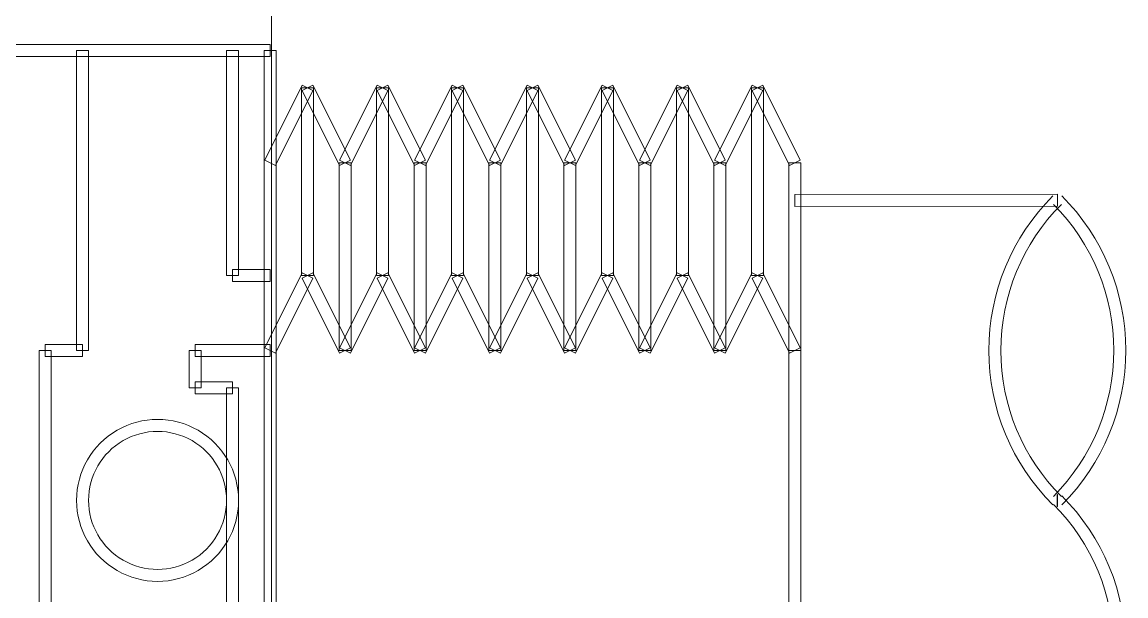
# Model space of a CAD drawing. Header units: millimetres. Extents: x -69 to 39, y -9 to 54.
# Drawn here: x 20.39 to 39.08, y 25.37 to 35.09 of the extents above; entities that cross this region are included whole.
import ezdxf

# ---------------------------------------------------------------- set-up
doc = ezdxf.new("R2010")
doc.units = ezdxf.units.MM
doc.header["$MEASUREMENT"] = 0
doc.layers.add('BG_OUTLINE', color=7, linetype='Continuous')
doc.layers.add('PG_SILKSCREEN_TOP', color=7, linetype='Continuous')

msp = doc.modelspace()

# ---------------------------------------------------------------- linework, layer by layer
at = {"layer": 'BG_OUTLINE', "color": 176, "lineweight": 9}
msp.add_open_spline([(22.1252, -9.4051), (22.1252, -9.4051), (-56.3279, -9.4051), (-56.3279, -9.4051), (-56.3279, -9.4051), (-56.3279, -9.4051), (-56.3279, 41.6488), (-56.3279, 41.6488), (-56.3279, 41.6488), (-56.3279, 41.6488), (22.3259, 41.6488), (22.3259, 41.6488), (22.3259, 41.6488), (22.9318, 41.6492), (23.513, 41.4088), (23.9418, 40.9807), (23.9418, 40.9807), (24.3705, 40.5525), (24.6115, 39.9687), (24.6119, 39.3628), (24.6119, 39.3628), (24.6119, 39.3628), (24.6119, -7.1191), (24.6119, -7.1191), (24.6119, -7.1191), (24.6123, -7.725), (24.372, -8.3063), (23.9438, -8.735), (23.9438, -8.735), (23.5156, -9.1637), (22.9318, -9.4047), (22.3259, -9.4051), (22.3259, -9.4051), (22.3259, -9.4051), (22.1252, -9.4051), (22.1252, -9.4051)], degree=3, knots=[0, 0, 0, 0, 0.1111111, 0.1111111, 0.1111111, 0.1111111, 0.2222222, 0.2222222, 0.2222222, 0.2222222, 0.3333333, 0.3333333, 0.3333333, 0.3333333, 0.4444444, 0.4444444, 0.4444444, 0.4444444, 0.5555556, 0.5555556, 0.5555556, 0.5555556, 0.6666667, 0.6666667, 0.6666667, 0.6666667, 0.7777778, 0.7777778, 0.7777778, 0.7777778, 0.8888889, 0.8888889, 0.8888889, 0.8888889, 1, 1, 1, 1], dxfattribs=at)
at = {"layer": 'PG_SILKSCREEN_TOP', "lineweight": 9}
for points, knots in [([(24.5865, 34.712), (24.5865, 34.712), (24.5865, 34.5088), (24.5865, 34.5088), (24.5865, 34.5088), (24.5865, 34.5088), (10.6165, 34.5088), (10.6165, 34.5088), (10.6165, 34.5088), (10.6165, 34.5088), (10.6165, 34.712), (10.6165, 34.712), (10.6165, 34.712), (10.6165, 34.712), (24.5865, 34.712), (24.5865, 34.712)], [0, 0, 0, 0, 0.25, 0.25, 0.25, 0.25, 0.5, 0.5, 0.5, 0.5, 0.75, 0.75, 0.75, 0.75, 1, 1, 1, 1]), ([(21.5131, 29.5304), (21.5131, 29.5304), (21.3099, 29.5304), (21.3099, 29.5304), (21.3099, 29.5304), (21.3099, 29.5304), (21.3099, 34.6104), (21.3099, 34.6104), (21.3099, 34.6104), (21.3099, 34.6104), (21.5131, 34.6104), (21.5131, 34.6104), (21.5131, 34.6104), (21.5131, 34.6104), (21.5131, 29.5304), (21.5131, 29.5304)], [0, 0, 0, 0, 0.25, 0.25, 0.25, 0.25, 0.5, 0.5, 0.5, 0.5, 0.75, 0.75, 0.75, 0.75, 1, 1, 1, 1]), ([(23.8499, 34.6104), (23.8499, 34.6104), (24.0531, 34.6104), (24.0531, 34.6104), (24.0531, 34.6104), (24.0531, 34.6104), (24.0531, 30.8004), (24.0531, 30.8004), (24.0531, 30.8004), (24.0531, 30.8004), (23.8499, 30.8004), (23.8499, 30.8004), (23.8499, 30.8004), (23.8499, 30.8004), (23.8499, 34.6104), (23.8499, 34.6104)], [0, 0, 0, 0, 0.25, 0.25, 0.25, 0.25, 0.5, 0.5, 0.5, 0.5, 0.75, 0.75, 0.75, 0.75, 1, 1, 1, 1]), ([(24.6881, 19.3705), (24.6881, 19.3705), (24.4849, 19.3705), (24.4849, 19.3705), (24.4849, 19.3705), (24.4849, 19.3705), (24.4849, 34.6104), (24.4849, 34.6104), (24.4849, 34.6104), (24.4849, 34.6104), (24.6881, 34.6104), (24.6881, 34.6104), (24.6881, 34.6104), (24.6881, 34.6104), (24.6881, 19.3705), (24.6881, 19.3705)], [0, 0, 0, 0, 0.25, 0.25, 0.25, 0.25, 0.5, 0.5, 0.5, 0.5, 0.75, 0.75, 0.75, 0.75, 1, 1, 1, 1]), ([(24.6774, 32.66), (24.6774, 32.66), (24.4956, 32.7509), (24.4956, 32.7509), (24.4956, 32.7509), (24.4956, 32.7509), (25.1306, 34.0209), (25.1306, 34.0209), (25.1306, 34.0209), (25.1306, 34.0209), (25.3124, 33.93), (25.3124, 33.93), (25.3124, 33.93), (25.3124, 33.93), (24.6774, 32.66), (24.6774, 32.66)], [0, 0, 0, 0, 0.25, 0.25, 0.25, 0.25, 0.5, 0.5, 0.5, 0.5, 0.75, 0.75, 0.75, 0.75, 1, 1, 1, 1]), ([(25.3231, 30.8004), (25.3231, 30.8004), (25.1199, 30.8004), (25.1199, 30.8004), (25.1199, 30.8004), (25.1199, 30.8004), (25.1199, 33.9754), (25.1199, 33.9754), (25.1199, 33.9754), (25.1199, 33.9754), (25.3231, 33.9754), (25.3231, 33.9754), (25.3231, 33.9754), (25.3231, 33.9754), (25.3231, 30.8004), (25.3231, 30.8004)], [0, 0, 0, 0, 0.25, 0.25, 0.25, 0.25, 0.5, 0.5, 0.5, 0.5, 0.75, 0.75, 0.75, 0.75, 1, 1, 1, 1]), ([(25.1306, 33.93), (25.1306, 33.93), (25.3124, 34.0209), (25.3124, 34.0209), (25.3124, 34.0209), (25.3124, 34.0209), (25.9474, 32.7509), (25.9474, 32.7509), (25.9474, 32.7509), (25.9474, 32.7509), (25.7656, 32.66), (25.7656, 32.66), (25.7656, 32.66), (25.7656, 32.66), (25.1306, 33.93), (25.1306, 33.93)], [0, 0, 0, 0, 0.25, 0.25, 0.25, 0.25, 0.5, 0.5, 0.5, 0.5, 0.75, 0.75, 0.75, 0.75, 1, 1, 1, 1]), ([(25.9474, 32.66), (25.9474, 32.66), (25.7656, 32.7509), (25.7656, 32.7509), (25.7656, 32.7509), (25.7656, 32.7509), (26.4006, 34.0209), (26.4006, 34.0209), (26.4006, 34.0209), (26.4006, 34.0209), (26.5824, 33.93), (26.5824, 33.93), (26.5824, 33.93), (26.5824, 33.93), (25.9474, 32.66), (25.9474, 32.66)], [0, 0, 0, 0, 0.25, 0.25, 0.25, 0.25, 0.5, 0.5, 0.5, 0.5, 0.75, 0.75, 0.75, 0.75, 1, 1, 1, 1]), ([(26.5931, 30.8004), (26.5931, 30.8004), (26.3899, 30.8004), (26.3899, 30.8004), (26.3899, 30.8004), (26.3899, 30.8004), (26.3899, 33.9754), (26.3899, 33.9754), (26.3899, 33.9754), (26.3899, 33.9754), (26.5931, 33.9754), (26.5931, 33.9754), (26.5931, 33.9754), (26.5931, 33.9754), (26.5931, 30.8004), (26.5931, 30.8004)], [0, 0, 0, 0, 0.25, 0.25, 0.25, 0.25, 0.5, 0.5, 0.5, 0.5, 0.75, 0.75, 0.75, 0.75, 1, 1, 1, 1]), ([(26.4006, 33.93), (26.4006, 33.93), (26.5824, 34.0209), (26.5824, 34.0209), (26.5824, 34.0209), (26.5824, 34.0209), (27.2174, 32.7509), (27.2174, 32.7509), (27.2174, 32.7509), (27.2174, 32.7509), (27.0356, 32.66), (27.0356, 32.66), (27.0356, 32.66), (27.0356, 32.66), (26.4006, 33.93), (26.4006, 33.93)], [0, 0, 0, 0, 0.25, 0.25, 0.25, 0.25, 0.5, 0.5, 0.5, 0.5, 0.75, 0.75, 0.75, 0.75, 1, 1, 1, 1]), ([(27.6706, 34.0209), (27.6706, 34.0209), (27.8524, 33.93), (27.8524, 33.93), (27.8524, 33.93), (27.8524, 33.93), (27.2174, 32.66), (27.2174, 32.66), (27.2174, 32.66), (27.2174, 32.66), (27.0356, 32.7509), (27.0356, 32.7509), (27.0356, 32.7509), (27.0356, 32.7509), (27.6706, 34.0209), (27.6706, 34.0209)], [0, 0, 0, 0, 0.25, 0.25, 0.25, 0.25, 0.5, 0.5, 0.5, 0.5, 0.75, 0.75, 0.75, 0.75, 1, 1, 1, 1]), ([(27.6599, 33.9754), (27.6599, 33.9754), (27.8631, 33.9754), (27.8631, 33.9754), (27.8631, 33.9754), (27.8631, 33.9754), (27.8631, 30.8004), (27.8631, 30.8004), (27.8631, 30.8004), (27.8631, 30.8004), (27.6599, 30.8004), (27.6599, 30.8004), (27.6599, 30.8004), (27.6599, 30.8004), (27.6599, 33.9754), (27.6599, 33.9754)], [0, 0, 0, 0, 0.25, 0.25, 0.25, 0.25, 0.5, 0.5, 0.5, 0.5, 0.75, 0.75, 0.75, 0.75, 1, 1, 1, 1]), ([(28.4874, 32.7509), (28.4874, 32.7509), (28.3056, 32.66), (28.3056, 32.66), (28.3056, 32.66), (28.3056, 32.66), (27.6706, 33.93), (27.6706, 33.93), (27.6706, 33.93), (27.6706, 33.93), (27.8524, 34.0209), (27.8524, 34.0209), (27.8524, 34.0209), (27.8524, 34.0209), (28.4874, 32.7509), (28.4874, 32.7509)], [0, 0, 0, 0, 0.25, 0.25, 0.25, 0.25, 0.5, 0.5, 0.5, 0.5, 0.75, 0.75, 0.75, 0.75, 1, 1, 1, 1]), ([(28.4874, 32.66), (28.4874, 32.66), (28.3056, 32.7509), (28.3056, 32.7509), (28.3056, 32.7509), (28.3056, 32.7509), (28.9406, 34.0209), (28.9406, 34.0209), (28.9406, 34.0209), (28.9406, 34.0209), (29.1224, 33.93), (29.1224, 33.93), (29.1224, 33.93), (29.1224, 33.93), (28.4874, 32.66), (28.4874, 32.66)], [0, 0, 0, 0, 0.25, 0.25, 0.25, 0.25, 0.5, 0.5, 0.5, 0.5, 0.75, 0.75, 0.75, 0.75, 1, 1, 1, 1]), ([(28.9299, 33.9754), (28.9299, 33.9754), (29.1331, 33.9754), (29.1331, 33.9754), (29.1331, 33.9754), (29.1331, 33.9754), (29.1331, 30.8004), (29.1331, 30.8004), (29.1331, 30.8004), (29.1331, 30.8004), (28.9299, 30.8004), (28.9299, 30.8004), (28.9299, 30.8004), (28.9299, 30.8004), (28.9299, 33.9754), (28.9299, 33.9754)], [0, 0, 0, 0, 0.25, 0.25, 0.25, 0.25, 0.5, 0.5, 0.5, 0.5, 0.75, 0.75, 0.75, 0.75, 1, 1, 1, 1]), ([(28.9406, 33.93), (28.9406, 33.93), (29.1224, 34.0209), (29.1224, 34.0209), (29.1224, 34.0209), (29.1224, 34.0209), (29.7574, 32.7509), (29.7574, 32.7509), (29.7574, 32.7509), (29.7574, 32.7509), (29.5756, 32.66), (29.5756, 32.66), (29.5756, 32.66), (29.5756, 32.66), (28.9406, 33.93), (28.9406, 33.93)], [0, 0, 0, 0, 0.25, 0.25, 0.25, 0.25, 0.5, 0.5, 0.5, 0.5, 0.75, 0.75, 0.75, 0.75, 1, 1, 1, 1]), ([(29.7574, 32.66), (29.7574, 32.66), (29.5756, 32.7509), (29.5756, 32.7509), (29.5756, 32.7509), (29.5756, 32.7509), (30.2106, 34.0209), (30.2106, 34.0209), (30.2106, 34.0209), (30.2106, 34.0209), (30.3924, 33.93), (30.3924, 33.93), (30.3924, 33.93), (30.3924, 33.93), (29.7574, 32.66), (29.7574, 32.66)], [0, 0, 0, 0, 0.25, 0.25, 0.25, 0.25, 0.5, 0.5, 0.5, 0.5, 0.75, 0.75, 0.75, 0.75, 1, 1, 1, 1]), ([(30.1999, 33.9754), (30.1999, 33.9754), (30.4031, 33.9754), (30.4031, 33.9754), (30.4031, 33.9754), (30.4031, 33.9754), (30.4031, 30.8004), (30.4031, 30.8004), (30.4031, 30.8004), (30.4031, 30.8004), (30.1999, 30.8004), (30.1999, 30.8004), (30.1999, 30.8004), (30.1999, 30.8004), (30.1999, 33.9754), (30.1999, 33.9754)], [0, 0, 0, 0, 0.25, 0.25, 0.25, 0.25, 0.5, 0.5, 0.5, 0.5, 0.75, 0.75, 0.75, 0.75, 1, 1, 1, 1]), ([(30.2106, 33.93), (30.2106, 33.93), (30.3924, 34.0209), (30.3924, 34.0209), (30.3924, 34.0209), (30.3924, 34.0209), (31.0274, 32.7509), (31.0274, 32.7509), (31.0274, 32.7509), (31.0274, 32.7509), (30.8456, 32.66), (30.8456, 32.66), (30.8456, 32.66), (30.8456, 32.66), (30.2106, 33.93), (30.2106, 33.93)], [0, 0, 0, 0, 0.25, 0.25, 0.25, 0.25, 0.5, 0.5, 0.5, 0.5, 0.75, 0.75, 0.75, 0.75, 1, 1, 1, 1]), ([(31.0274, 32.66), (31.0274, 32.66), (30.8456, 32.7509), (30.8456, 32.7509), (30.8456, 32.7509), (30.8456, 32.7509), (31.4806, 34.0209), (31.4806, 34.0209), (31.4806, 34.0209), (31.4806, 34.0209), (31.6624, 33.93), (31.6624, 33.93), (31.6624, 33.93), (31.6624, 33.93), (31.0274, 32.66), (31.0274, 32.66)], [0, 0, 0, 0, 0.25, 0.25, 0.25, 0.25, 0.5, 0.5, 0.5, 0.5, 0.75, 0.75, 0.75, 0.75, 1, 1, 1, 1]), ([(31.6731, 30.8004), (31.6731, 30.8004), (31.4699, 30.8004), (31.4699, 30.8004), (31.4699, 30.8004), (31.4699, 30.8004), (31.4699, 33.9754), (31.4699, 33.9754), (31.4699, 33.9754), (31.4699, 33.9754), (31.6731, 33.9754), (31.6731, 33.9754), (31.6731, 33.9754), (31.6731, 33.9754), (31.6731, 30.8004), (31.6731, 30.8004)], [0, 0, 0, 0, 0.25, 0.25, 0.25, 0.25, 0.5, 0.5, 0.5, 0.5, 0.75, 0.75, 0.75, 0.75, 1, 1, 1, 1]), ([(31.4806, 33.93), (31.4806, 33.93), (31.6624, 34.0209), (31.6624, 34.0209), (31.6624, 34.0209), (31.6624, 34.0209), (32.2974, 32.7509), (32.2974, 32.7509), (32.2974, 32.7509), (32.2974, 32.7509), (32.1156, 32.66), (32.1156, 32.66), (32.1156, 32.66), (32.1156, 32.66), (31.4806, 33.93), (31.4806, 33.93)], [0, 0, 0, 0, 0.25, 0.25, 0.25, 0.25, 0.5, 0.5, 0.5, 0.5, 0.75, 0.75, 0.75, 0.75, 1, 1, 1, 1]), ([(32.7506, 34.0209), (32.7506, 34.0209), (32.9324, 33.93), (32.9324, 33.93), (32.9324, 33.93), (32.9324, 33.93), (32.2974, 32.66), (32.2974, 32.66), (32.2974, 32.66), (32.2974, 32.66), (32.1156, 32.7509), (32.1156, 32.7509), (32.1156, 32.7509), (32.1156, 32.7509), (32.7506, 34.0209), (32.7506, 34.0209)], [0, 0, 0, 0, 0.25, 0.25, 0.25, 0.25, 0.5, 0.5, 0.5, 0.5, 0.75, 0.75, 0.75, 0.75, 1, 1, 1, 1]), ([(32.7399, 33.9754), (32.7399, 33.9754), (32.9431, 33.9754), (32.9431, 33.9754), (32.9431, 33.9754), (32.9431, 33.9754), (32.9431, 30.8004), (32.9431, 30.8004), (32.9431, 30.8004), (32.9431, 30.8004), (32.7399, 30.8004), (32.7399, 30.8004), (32.7399, 30.8004), (32.7399, 30.8004), (32.7399, 33.9754), (32.7399, 33.9754)], [0, 0, 0, 0, 0.25, 0.25, 0.25, 0.25, 0.5, 0.5, 0.5, 0.5, 0.75, 0.75, 0.75, 0.75, 1, 1, 1, 1]), ([(33.5674, 32.7509), (33.5674, 32.7509), (33.3856, 32.66), (33.3856, 32.66), (33.3856, 32.66), (33.3856, 32.66), (32.7506, 33.93), (32.7506, 33.93), (32.7506, 33.93), (32.7506, 33.93), (32.9324, 34.0209), (32.9324, 34.0209), (32.9324, 34.0209), (32.9324, 34.0209), (33.5674, 32.7509), (33.5674, 32.7509)], [0, 0, 0, 0, 0.25, 0.25, 0.25, 0.25, 0.5, 0.5, 0.5, 0.5, 0.75, 0.75, 0.75, 0.75, 1, 1, 1, 1]), ([(25.7549, 32.7054), (25.7549, 32.7054), (25.9581, 32.7054), (25.9581, 32.7054), (25.9581, 32.7054), (25.9581, 32.7054), (25.9581, 29.5304), (25.9581, 29.5304), (25.9581, 29.5304), (25.9581, 29.5304), (25.7549, 29.5304), (25.7549, 29.5304), (25.7549, 29.5304), (25.7549, 29.5304), (25.7549, 32.7054), (25.7549, 32.7054)], [0, 0, 0, 0, 0.25, 0.25, 0.25, 0.25, 0.5, 0.5, 0.5, 0.5, 0.75, 0.75, 0.75, 0.75, 1, 1, 1, 1]), ([(27.0249, 32.7054), (27.0249, 32.7054), (27.2281, 32.7054), (27.2281, 32.7054), (27.2281, 32.7054), (27.2281, 32.7054), (27.2281, 29.5304), (27.2281, 29.5304), (27.2281, 29.5304), (27.2281, 29.5304), (27.0249, 29.5304), (27.0249, 29.5304), (27.0249, 29.5304), (27.0249, 29.5304), (27.0249, 32.7054), (27.0249, 32.7054)], [0, 0, 0, 0, 0.25, 0.25, 0.25, 0.25, 0.5, 0.5, 0.5, 0.5, 0.75, 0.75, 0.75, 0.75, 1, 1, 1, 1]), ([(28.4981, 29.5304), (28.4981, 29.5304), (28.2949, 29.5304), (28.2949, 29.5304), (28.2949, 29.5304), (28.2949, 29.5304), (28.2949, 32.7054), (28.2949, 32.7054), (28.2949, 32.7054), (28.2949, 32.7054), (28.4981, 32.7054), (28.4981, 32.7054), (28.4981, 32.7054), (28.4981, 32.7054), (28.4981, 29.5304), (28.4981, 29.5304)], [0, 0, 0, 0, 0.25, 0.25, 0.25, 0.25, 0.5, 0.5, 0.5, 0.5, 0.75, 0.75, 0.75, 0.75, 1, 1, 1, 1]), ([(29.7681, 29.5304), (29.7681, 29.5304), (29.5649, 29.5304), (29.5649, 29.5304), (29.5649, 29.5304), (29.5649, 29.5304), (29.5649, 32.7054), (29.5649, 32.7054), (29.5649, 32.7054), (29.5649, 32.7054), (29.7681, 32.7054), (29.7681, 32.7054), (29.7681, 32.7054), (29.7681, 32.7054), (29.7681, 29.5304), (29.7681, 29.5304)], [0, 0, 0, 0, 0.25, 0.25, 0.25, 0.25, 0.5, 0.5, 0.5, 0.5, 0.75, 0.75, 0.75, 0.75, 1, 1, 1, 1]), ([(30.8349, 32.7054), (30.8349, 32.7054), (31.0381, 32.7054), (31.0381, 32.7054), (31.0381, 32.7054), (31.0381, 32.7054), (31.0381, 29.5304), (31.0381, 29.5304), (31.0381, 29.5304), (31.0381, 29.5304), (30.8349, 29.5304), (30.8349, 29.5304), (30.8349, 29.5304), (30.8349, 29.5304), (30.8349, 32.7054), (30.8349, 32.7054)], [0, 0, 0, 0, 0.25, 0.25, 0.25, 0.25, 0.5, 0.5, 0.5, 0.5, 0.75, 0.75, 0.75, 0.75, 1, 1, 1, 1]), ([(32.1049, 32.7054), (32.1049, 32.7054), (32.3081, 32.7054), (32.3081, 32.7054), (32.3081, 32.7054), (32.3081, 32.7054), (32.3081, 29.5304), (32.3081, 29.5304), (32.3081, 29.5304), (32.3081, 29.5304), (32.1049, 29.5304), (32.1049, 29.5304), (32.1049, 29.5304), (32.1049, 29.5304), (32.1049, 32.7054), (32.1049, 32.7054)], [0, 0, 0, 0, 0.25, 0.25, 0.25, 0.25, 0.5, 0.5, 0.5, 0.5, 0.75, 0.75, 0.75, 0.75, 1, 1, 1, 1]), ([(33.5781, 21.2755), (33.5781, 21.2755), (33.3749, 21.2755), (33.3749, 21.2755), (33.3749, 21.2755), (33.3749, 21.2755), (33.3749, 32.7054), (33.3749, 32.7054), (33.3749, 32.7054), (33.3749, 32.7054), (33.5781, 32.7054), (33.5781, 32.7054), (33.5781, 32.7054), (33.5781, 32.7054), (33.5781, 21.2755), (33.5781, 21.2755)], [0, 0, 0, 0, 0.25, 0.25, 0.25, 0.25, 0.5, 0.5, 0.5, 0.5, 0.75, 0.75, 0.75, 0.75, 1, 1, 1, 1]), ([(33.5781, 29.5304), (33.5781, 29.5304), (33.3749, 29.5304), (33.3749, 29.5304), (33.3749, 29.5304), (33.3749, 29.5304), (33.3749, 32.7054), (33.3749, 32.7054), (33.3749, 32.7054), (33.3749, 32.7054), (33.5781, 32.7054), (33.5781, 32.7054), (33.5781, 32.7054), (33.5781, 32.7054), (33.5781, 29.5304), (33.5781, 29.5304)], [0, 0, 0, 0, 0.25, 0.25, 0.25, 0.25, 0.5, 0.5, 0.5, 0.5, 0.75, 0.75, 0.75, 0.75, 1, 1, 1, 1]), ([(37.9257, 32.1764), (37.9257, 32.1764), (37.9259, 31.9732), (37.9259, 31.9732), (37.9259, 31.9732), (37.9259, 31.9732), (33.4766, 31.9688), (33.4766, 31.9688), (33.4766, 31.9688), (33.4766, 31.9688), (33.4764, 32.172), (33.4764, 32.172), (33.4764, 32.172), (33.4764, 32.172), (37.9257, 32.1764), (37.9257, 32.1764)], [0, 0, 0, 0, 0.25, 0.25, 0.25, 0.25, 0.5, 0.5, 0.5, 0.5, 0.75, 0.75, 0.75, 0.75, 1, 1, 1, 1]), ([(37.8454, 26.9142), (37.1515, 27.6072), (36.7614, 28.5474), (36.7607, 29.528), (36.7607, 29.528), (36.7601, 30.5087), (37.1523, 31.4527), (37.8453, 32.1466)], [0, 0, 0, 0, 0.5, 0.5, 0.5, 0.5, 1, 1, 1, 1]), ([(37.9891, 32.003), (37.3333, 31.3464), (36.9652, 30.4562), (36.9658, 29.5283), (36.9658, 29.5283), (36.9664, 28.6003), (37.3324, 27.7138), (37.989, 27.058)], [0, 0, 0, 0, 0.5, 0.5, 0.5, 0.5, 1, 1, 1, 1]), ([(37.8539, 27.0579), (38.5097, 27.7145), (38.8778, 28.6046), (38.8772, 29.5326), (38.8772, 29.5326), (38.8766, 30.4605), (38.5106, 31.3471), (37.854, 32.0029)], [0, 0, 0, 0, 0.5, 0.5, 0.5, 0.5, 1, 1, 1, 1]), ([(37.9976, 32.1466), (38.6915, 31.4537), (39.0817, 30.5135), (39.0823, 29.5328), (39.0823, 29.5328), (39.0829, 28.5522), (38.6907, 27.6082), (37.9977, 26.9143)], [0, 0, 0, 0, 0.5, 0.5, 0.5, 0.5, 1, 1, 1, 1]), ([(23.9515, 30.6988), (23.9515, 30.6988), (23.9515, 30.902), (23.9515, 30.902), (23.9515, 30.902), (23.9515, 30.902), (24.5865, 30.902), (24.5865, 30.902), (24.5865, 30.902), (24.5865, 30.902), (24.5865, 30.6988), (24.5865, 30.6988), (24.5865, 30.6988), (24.5865, 30.6988), (23.9515, 30.6988), (23.9515, 30.6988)], [0, 0, 0, 0, 0.25, 0.25, 0.25, 0.25, 0.5, 0.5, 0.5, 0.5, 0.75, 0.75, 0.75, 0.75, 1, 1, 1, 1]), ([(24.6774, 29.485), (24.6774, 29.485), (24.4956, 29.5759), (24.4956, 29.5759), (24.4956, 29.5759), (24.4956, 29.5759), (25.1306, 30.8459), (25.1306, 30.8459), (25.1306, 30.8459), (25.1306, 30.8459), (25.3124, 30.755), (25.3124, 30.755), (25.3124, 30.755), (25.3124, 30.755), (24.6774, 29.485), (24.6774, 29.485)], [0, 0, 0, 0, 0.25, 0.25, 0.25, 0.25, 0.5, 0.5, 0.5, 0.5, 0.75, 0.75, 0.75, 0.75, 1, 1, 1, 1]), ([(25.1306, 30.755), (25.1306, 30.755), (25.3124, 30.8459), (25.3124, 30.8459), (25.3124, 30.8459), (25.3124, 30.8459), (25.9474, 29.5759), (25.9474, 29.5759), (25.9474, 29.5759), (25.9474, 29.5759), (25.7656, 29.485), (25.7656, 29.485), (25.7656, 29.485), (25.7656, 29.485), (25.1306, 30.755), (25.1306, 30.755)], [0, 0, 0, 0, 0.25, 0.25, 0.25, 0.25, 0.5, 0.5, 0.5, 0.5, 0.75, 0.75, 0.75, 0.75, 1, 1, 1, 1]), ([(25.9474, 29.485), (25.9474, 29.485), (25.7656, 29.5759), (25.7656, 29.5759), (25.7656, 29.5759), (25.7656, 29.5759), (26.4006, 30.8459), (26.4006, 30.8459), (26.4006, 30.8459), (26.4006, 30.8459), (26.5824, 30.755), (26.5824, 30.755), (26.5824, 30.755), (26.5824, 30.755), (25.9474, 29.485), (25.9474, 29.485)], [0, 0, 0, 0, 0.25, 0.25, 0.25, 0.25, 0.5, 0.5, 0.5, 0.5, 0.75, 0.75, 0.75, 0.75, 1, 1, 1, 1]), ([(26.4006, 30.755), (26.4006, 30.755), (26.5824, 30.8459), (26.5824, 30.8459), (26.5824, 30.8459), (26.5824, 30.8459), (27.2174, 29.5759), (27.2174, 29.5759), (27.2174, 29.5759), (27.2174, 29.5759), (27.0356, 29.485), (27.0356, 29.485), (27.0356, 29.485), (27.0356, 29.485), (26.4006, 30.755), (26.4006, 30.755)], [0, 0, 0, 0, 0.25, 0.25, 0.25, 0.25, 0.5, 0.5, 0.5, 0.5, 0.75, 0.75, 0.75, 0.75, 1, 1, 1, 1]), ([(27.2174, 29.485), (27.2174, 29.485), (27.0356, 29.5759), (27.0356, 29.5759), (27.0356, 29.5759), (27.0356, 29.5759), (27.6706, 30.8459), (27.6706, 30.8459), (27.6706, 30.8459), (27.6706, 30.8459), (27.8524, 30.755), (27.8524, 30.755), (27.8524, 30.755), (27.8524, 30.755), (27.2174, 29.485), (27.2174, 29.485)], [0, 0, 0, 0, 0.25, 0.25, 0.25, 0.25, 0.5, 0.5, 0.5, 0.5, 0.75, 0.75, 0.75, 0.75, 1, 1, 1, 1]), ([(27.6706, 30.755), (27.6706, 30.755), (27.8524, 30.8459), (27.8524, 30.8459), (27.8524, 30.8459), (27.8524, 30.8459), (28.4874, 29.5759), (28.4874, 29.5759), (28.4874, 29.5759), (28.4874, 29.5759), (28.3056, 29.485), (28.3056, 29.485), (28.3056, 29.485), (28.3056, 29.485), (27.6706, 30.755), (27.6706, 30.755)], [0, 0, 0, 0, 0.25, 0.25, 0.25, 0.25, 0.5, 0.5, 0.5, 0.5, 0.75, 0.75, 0.75, 0.75, 1, 1, 1, 1]), ([(28.4874, 29.485), (28.4874, 29.485), (28.3056, 29.5759), (28.3056, 29.5759), (28.3056, 29.5759), (28.3056, 29.5759), (28.9406, 30.8459), (28.9406, 30.8459), (28.9406, 30.8459), (28.9406, 30.8459), (29.1224, 30.755), (29.1224, 30.755), (29.1224, 30.755), (29.1224, 30.755), (28.4874, 29.485), (28.4874, 29.485)], [0, 0, 0, 0, 0.25, 0.25, 0.25, 0.25, 0.5, 0.5, 0.5, 0.5, 0.75, 0.75, 0.75, 0.75, 1, 1, 1, 1]), ([(28.9406, 30.755), (28.9406, 30.755), (29.1224, 30.8459), (29.1224, 30.8459), (29.1224, 30.8459), (29.1224, 30.8459), (29.7574, 29.5759), (29.7574, 29.5759), (29.7574, 29.5759), (29.7574, 29.5759), (29.5756, 29.485), (29.5756, 29.485), (29.5756, 29.485), (29.5756, 29.485), (28.9406, 30.755), (28.9406, 30.755)], [0, 0, 0, 0, 0.25, 0.25, 0.25, 0.25, 0.5, 0.5, 0.5, 0.5, 0.75, 0.75, 0.75, 0.75, 1, 1, 1, 1]), ([(30.2106, 30.8459), (30.2106, 30.8459), (30.3924, 30.755), (30.3924, 30.755), (30.3924, 30.755), (30.3924, 30.755), (29.7574, 29.485), (29.7574, 29.485), (29.7574, 29.485), (29.7574, 29.485), (29.5756, 29.5759), (29.5756, 29.5759), (29.5756, 29.5759), (29.5756, 29.5759), (30.2106, 30.8459), (30.2106, 30.8459)], [0, 0, 0, 0, 0.25, 0.25, 0.25, 0.25, 0.5, 0.5, 0.5, 0.5, 0.75, 0.75, 0.75, 0.75, 1, 1, 1, 1]), ([(30.2106, 30.755), (30.2106, 30.755), (30.3924, 30.8459), (30.3924, 30.8459), (30.3924, 30.8459), (30.3924, 30.8459), (31.0274, 29.5759), (31.0274, 29.5759), (31.0274, 29.5759), (31.0274, 29.5759), (30.8456, 29.485), (30.8456, 29.485), (30.8456, 29.485), (30.8456, 29.485), (30.2106, 30.755), (30.2106, 30.755)], [0, 0, 0, 0, 0.25, 0.25, 0.25, 0.25, 0.5, 0.5, 0.5, 0.5, 0.75, 0.75, 0.75, 0.75, 1, 1, 1, 1]), ([(31.0274, 29.485), (31.0274, 29.485), (30.8456, 29.5759), (30.8456, 29.5759), (30.8456, 29.5759), (30.8456, 29.5759), (31.4806, 30.8459), (31.4806, 30.8459), (31.4806, 30.8459), (31.4806, 30.8459), (31.6624, 30.755), (31.6624, 30.755), (31.6624, 30.755), (31.6624, 30.755), (31.0274, 29.485), (31.0274, 29.485)], [0, 0, 0, 0, 0.25, 0.25, 0.25, 0.25, 0.5, 0.5, 0.5, 0.5, 0.75, 0.75, 0.75, 0.75, 1, 1, 1, 1]), ([(31.4806, 30.755), (31.4806, 30.755), (31.6624, 30.8459), (31.6624, 30.8459), (31.6624, 30.8459), (31.6624, 30.8459), (32.2974, 29.5759), (32.2974, 29.5759), (32.2974, 29.5759), (32.2974, 29.5759), (32.1156, 29.485), (32.1156, 29.485), (32.1156, 29.485), (32.1156, 29.485), (31.4806, 30.755), (31.4806, 30.755)], [0, 0, 0, 0, 0.25, 0.25, 0.25, 0.25, 0.5, 0.5, 0.5, 0.5, 0.75, 0.75, 0.75, 0.75, 1, 1, 1, 1]), ([(32.2974, 29.485), (32.2974, 29.485), (32.1156, 29.5759), (32.1156, 29.5759), (32.1156, 29.5759), (32.1156, 29.5759), (32.7506, 30.8459), (32.7506, 30.8459), (32.7506, 30.8459), (32.7506, 30.8459), (32.9324, 30.755), (32.9324, 30.755), (32.9324, 30.755), (32.9324, 30.755), (32.2974, 29.485), (32.2974, 29.485)], [0, 0, 0, 0, 0.25, 0.25, 0.25, 0.25, 0.5, 0.5, 0.5, 0.5, 0.75, 0.75, 0.75, 0.75, 1, 1, 1, 1]), ([(32.7506, 30.755), (32.7506, 30.755), (32.9324, 30.8459), (32.9324, 30.8459), (32.9324, 30.8459), (32.9324, 30.8459), (33.5674, 29.5759), (33.5674, 29.5759), (33.5674, 29.5759), (33.5674, 29.5759), (33.3856, 29.485), (33.3856, 29.485), (33.3856, 29.485), (33.3856, 29.485), (32.7506, 30.755), (32.7506, 30.755)], [0, 0, 0, 0, 0.25, 0.25, 0.25, 0.25, 0.5, 0.5, 0.5, 0.5, 0.75, 0.75, 0.75, 0.75, 1, 1, 1, 1]), ([(20.7765, 29.4288), (20.7765, 29.4288), (20.7765, 29.632), (20.7765, 29.632), (20.7765, 29.632), (20.7765, 29.632), (21.4115, 29.632), (21.4115, 29.632), (21.4115, 29.632), (21.4115, 29.632), (21.4115, 29.4288), (21.4115, 29.4288), (21.4115, 29.4288), (21.4115, 29.4288), (20.7765, 29.4288), (20.7765, 29.4288)], [0, 0, 0, 0, 0.25, 0.25, 0.25, 0.25, 0.5, 0.5, 0.5, 0.5, 0.75, 0.75, 0.75, 0.75, 1, 1, 1, 1]), ([(23.3165, 29.4288), (23.3165, 29.4288), (23.3165, 29.632), (23.3165, 29.632), (23.3165, 29.632), (23.3165, 29.632), (24.5865, 29.632), (24.5865, 29.632), (24.5865, 29.632), (24.5865, 29.632), (24.5865, 29.4288), (24.5865, 29.4288), (24.5865, 29.4288), (24.5865, 29.4288), (23.3165, 29.4288), (23.3165, 29.4288)], [0, 0, 0, 0, 0.25, 0.25, 0.25, 0.25, 0.5, 0.5, 0.5, 0.5, 0.75, 0.75, 0.75, 0.75, 1, 1, 1, 1]), ([(20.8781, 24.4504), (20.8781, 24.4504), (20.6749, 24.4504), (20.6749, 24.4504), (20.6749, 24.4504), (20.6749, 24.4504), (20.6749, 29.5304), (20.6749, 29.5304), (20.6749, 29.5304), (20.6749, 29.5304), (20.8781, 29.5304), (20.8781, 29.5304), (20.8781, 29.5304), (20.8781, 29.5304), (20.8781, 24.4504), (20.8781, 24.4504)], [0, 0, 0, 0, 0.25, 0.25, 0.25, 0.25, 0.5, 0.5, 0.5, 0.5, 0.75, 0.75, 0.75, 0.75, 1, 1, 1, 1]), ([(23.4181, 28.8954), (23.4181, 28.8954), (23.2149, 28.8954), (23.2149, 28.8954), (23.2149, 28.8954), (23.2149, 28.8954), (23.2149, 29.5304), (23.2149, 29.5304), (23.2149, 29.5304), (23.2149, 29.5304), (23.4181, 29.5304), (23.4181, 29.5304), (23.4181, 29.5304), (23.4181, 29.5304), (23.4181, 28.8954), (23.4181, 28.8954)], [0, 0, 0, 0, 0.25, 0.25, 0.25, 0.25, 0.5, 0.5, 0.5, 0.5, 0.75, 0.75, 0.75, 0.75, 1, 1, 1, 1]), ([(23.9515, 28.997), (23.9515, 28.997), (23.9515, 28.7938), (23.9515, 28.7938), (23.9515, 28.7938), (23.9515, 28.7938), (23.3165, 28.7938), (23.3165, 28.7938), (23.3165, 28.7938), (23.3165, 28.7938), (23.3165, 28.997), (23.3165, 28.997), (23.3165, 28.997), (23.3165, 28.997), (23.9515, 28.997), (23.9515, 28.997)], [0, 0, 0, 0, 0.25, 0.25, 0.25, 0.25, 0.5, 0.5, 0.5, 0.5, 0.75, 0.75, 0.75, 0.75, 1, 1, 1, 1]), ([(24.0531, 25.0854), (24.0531, 25.0854), (23.8499, 25.0854), (23.8499, 25.0854), (23.8499, 25.0854), (23.8499, 25.0854), (23.8499, 28.8954), (23.8499, 28.8954), (23.8499, 28.8954), (23.8499, 28.8954), (24.0531, 28.8954), (24.0531, 28.8954), (24.0531, 28.8954), (24.0531, 28.8954), (24.0531, 25.0854), (24.0531, 25.0854)], [0, 0, 0, 0, 0.25, 0.25, 0.25, 0.25, 0.5, 0.5, 0.5, 0.5, 0.75, 0.75, 0.75, 0.75, 1, 1, 1, 1]), ([(21.3099, 26.9904), (21.3099, 27.4805), (21.5713, 27.9333), (21.9957, 28.1783), (21.9957, 28.1783), (22.4201, 28.4233), (22.9429, 28.4233), (23.3673, 28.1783), (23.3673, 28.1783), (23.7917, 27.9333), (24.0531, 27.4805), (24.0531, 26.9904)], [0, 0, 0, 0, 0.3333333, 0.3333333, 0.3333333, 0.3333333, 0.6666667, 0.6666667, 0.6666667, 0.6666667, 1, 1, 1, 1]), ([(23.8499, 26.9904), (23.8499, 27.4079), (23.6272, 27.7936), (23.2657, 28.0023), (23.2657, 28.0023), (22.9042, 28.211), (22.4588, 28.211), (22.0973, 28.0023), (22.0973, 28.0023), (21.7358, 27.7936), (21.5131, 27.4079), (21.5131, 26.9904)], [0, 0, 0, 0, 0.3333333, 0.3333333, 0.3333333, 0.3333333, 0.6666667, 0.6666667, 0.6666667, 0.6666667, 1, 1, 1, 1]), ([(24.0531, 26.9904), (24.0531, 26.5004), (23.7917, 26.0476), (23.3673, 25.8026), (23.3673, 25.8026), (22.9429, 25.5576), (22.4201, 25.5576), (21.9957, 25.8026), (21.9957, 25.8026), (21.5713, 26.0476), (21.3099, 26.5004), (21.3099, 26.9904)], [0, 0, 0, 0, 0.3333333, 0.3333333, 0.3333333, 0.3333333, 0.6666667, 0.6666667, 0.6666667, 0.6666667, 1, 1, 1, 1]), ([(21.5131, 26.9904), (21.5131, 26.573), (21.7358, 26.1873), (22.0973, 25.9786), (22.0973, 25.9786), (22.4588, 25.7699), (22.9042, 25.7699), (23.2657, 25.9786), (23.2657, 25.9786), (23.6272, 26.1873), (23.8499, 26.573), (23.8499, 26.9904)], [0, 0, 0, 0, 0.3333333, 0.3333333, 0.3333333, 0.3333333, 0.6666667, 0.6666667, 0.6666667, 0.6666667, 1, 1, 1, 1]), ([(37.8539, 21.978), (38.5097, 22.6346), (38.8778, 23.5247), (38.8772, 24.4526), (38.8772, 24.4526), (38.8766, 25.3805), (38.5106, 26.2671), (37.854, 26.9229)], [0, 0, 0, 0, 0.5, 0.5, 0.5, 0.5, 1, 1, 1, 1]), ([(37.9172, 26.8845), (37.9172, 26.8845), (37.9172, 27.0877), (37.9172, 27.0877), (37.9172, 27.0877), (37.9172, 27.0877), (37.9258, 27.0877), (37.9258, 27.0877), (37.9258, 27.0877), (37.9258, 27.0877), (37.9258, 26.8845), (37.9258, 26.8845), (37.9258, 26.8845), (37.9258, 26.8845), (37.9172, 26.8845), (37.9172, 26.8845)], [0, 0, 0, 0, 0.25, 0.25, 0.25, 0.25, 0.5, 0.5, 0.5, 0.5, 0.75, 0.75, 0.75, 0.75, 1, 1, 1, 1]), ([(37.9976, 27.0666), (38.6915, 26.3737), (39.0817, 25.4335), (39.0823, 24.4528), (39.0823, 24.4528), (39.0829, 23.4723), (38.6907, 22.5283), (37.9977, 21.8344)], [0, 0, 0, 0, 0.5, 0.5, 0.5, 0.5, 1, 1, 1, 1])]:
    msp.add_open_spline(points, degree=3, knots=knots, dxfattribs=at)

doc.saveas('drawing.dxf')
